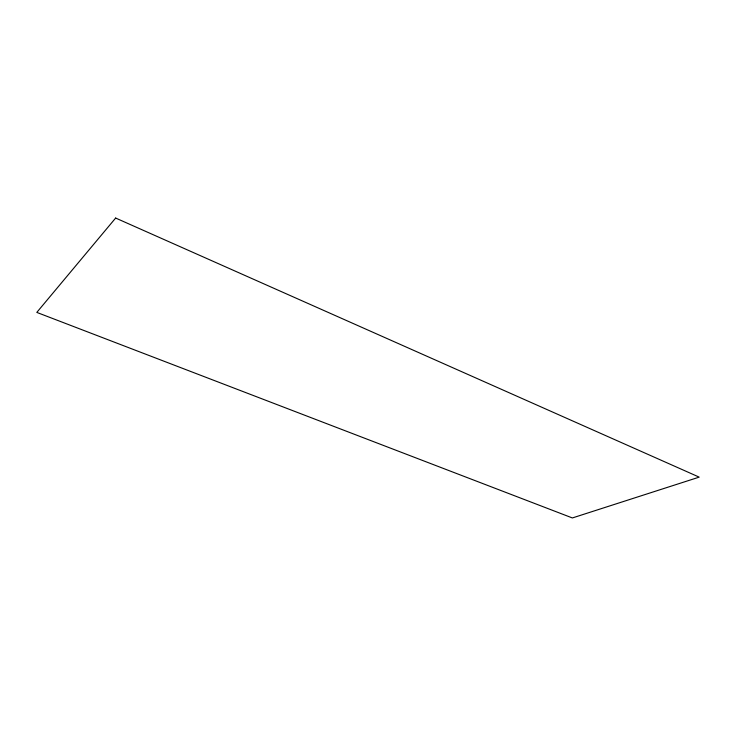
<?xml version="1.0" encoding="UTF-8"?>
<svg xmlns="http://www.w3.org/2000/svg" width="736" height="736" viewBox="0 0 736 736"><rect width="100%" height="100%" fill="white"/><g stroke="black" fill="none" stroke-linecap="round" stroke-linejoin="round"><path stroke-width="1.1" d="M115.644 218.049L36.8 312.404L572.378 517.951L699.2 477.13L115.644 218.049"/></g></svg>
